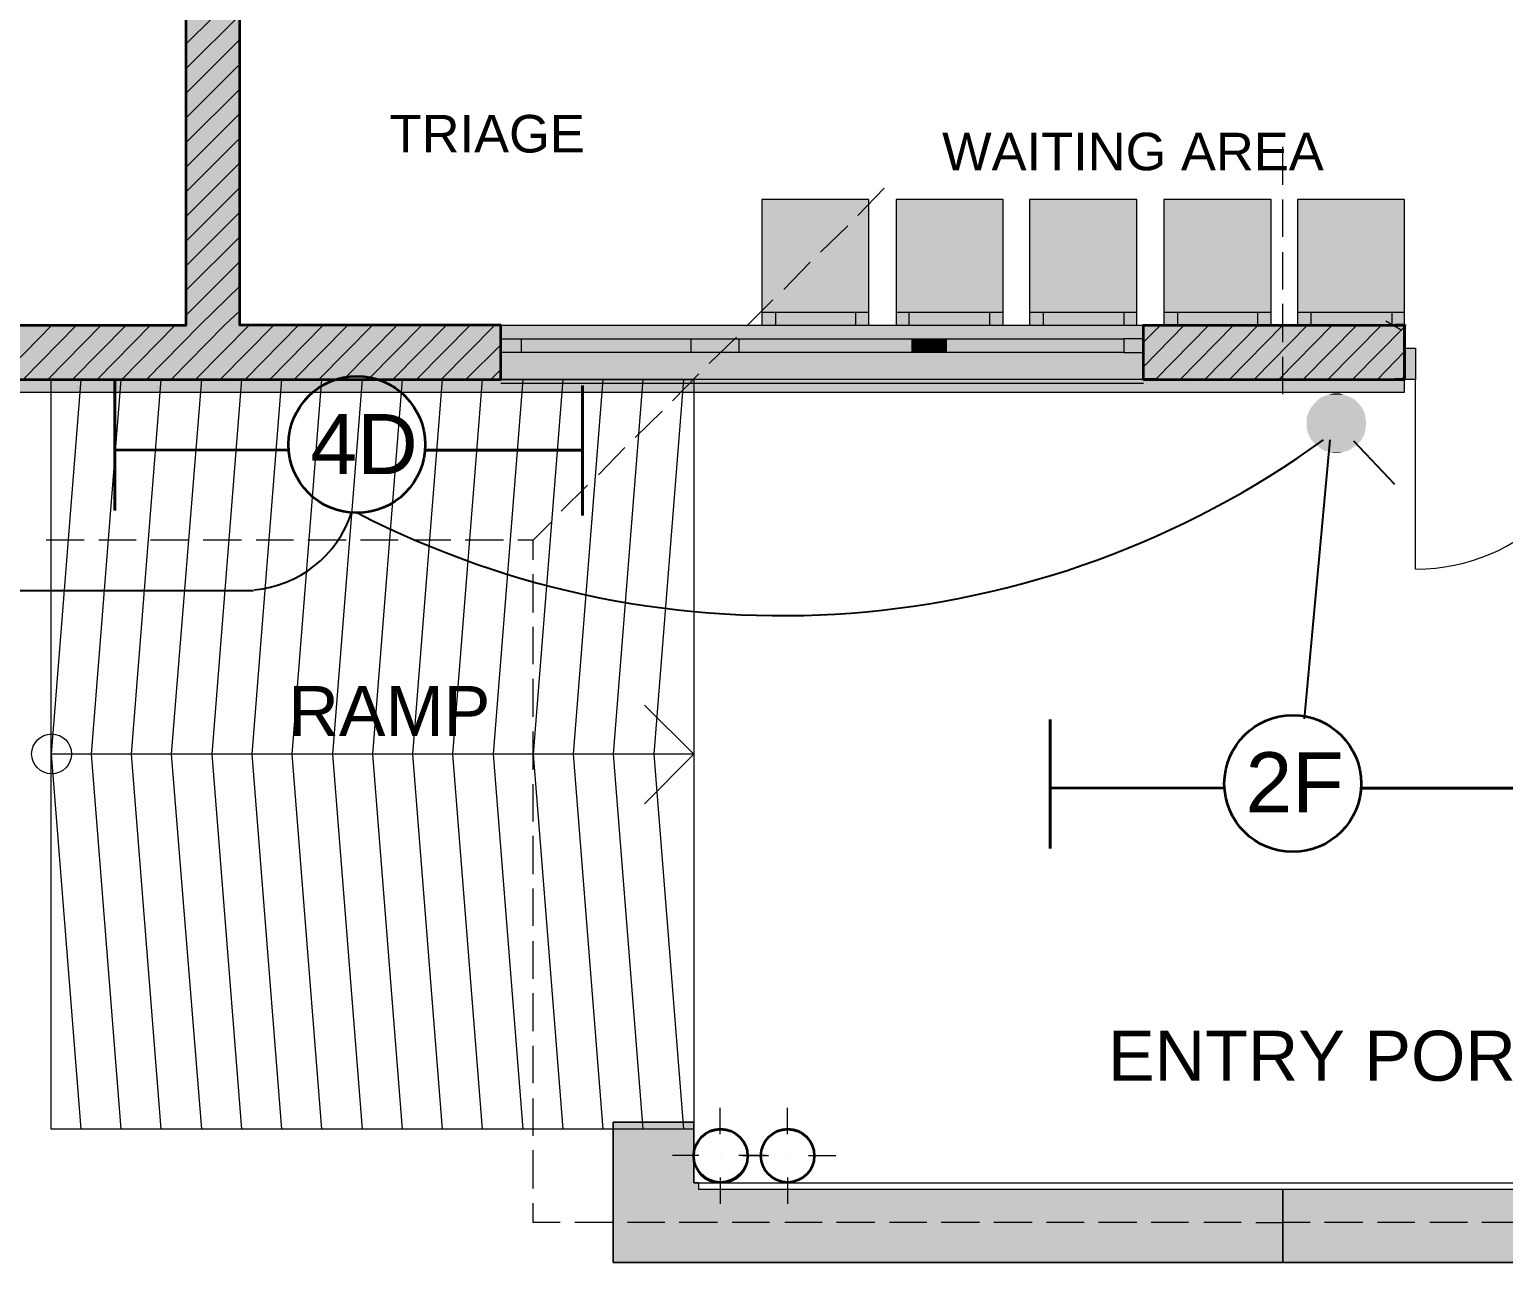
# Model space of a CAD drawing. Header units: millimetres. Extents: x 0 to 72213, y -495 to 58962.
# Drawn here: x 14028 to 25038, y 22495 to 31709 of the extents above; entities that cross this region are included whole.
import ezdxf

# ---------------------------------------------------------------- set-up
doc = ezdxf.new("R2010")
doc.units = ezdxf.units.MM
doc.header["$MEASUREMENT"] = 0
doc.layers.add('PDF_Geometry', color=7, linetype='Continuous', true_color=0xfd8379)
doc.layers.add('PDF_Solid Fills', color=7, linetype='Continuous', true_color=0xffffff)
doc.layers.add('PDF_Text', color=7, linetype='Continuous')
doc.styles.add('PDF Arial-BoldMT', font='arial.ttf')
doc.styles.add('PDF TimesNewRomanPSMT', font='arial.ttf')

msp = doc.modelspace()

# ---------------------------------------------------------------- linework, layer by layer
at = {"layer": 'PDF_Geometry', "color": 123, "lineweight": 18, "true_color": 0x70cdbd}
for points in [[(7192, 56810), (7192, 29093), (18990, 29093), (18990, 23092), (27791, 23092), (27791, 29093), (57718, 29093), (57718, 56810)], [(23391, 23041), (19028, 23041), (19028, 23092), (18990, 23092), (18990, 23543), (18387, 23543), (18387, 22495), (23391, 22495), (23391, 23041), (23391, 22495), (28394, 22495), (28394, 23543), (27791, 23543), (27791, 23092), (27753, 23092), (27753, 23041)]]:
    msp.add_lwpolyline(points, close=True, dxfattribs=at)
at = {"layer": 'PDF_Geometry', "color": 251, "lineweight": 18, "true_color": 0x696969}
msp.add_lwpolyline([(24299, 28998), (24299, 29093), (7192, 29093), (7192, 41202), (7091, 41202), (7091, 28998), (7192, 28998)], close=True, dxfattribs=at)
at = {"layer": 'PDF_Geometry', "color": 7, "lineweight": 35}
for points in [[(13898, 29093), (13796, 29093), (13796, 29296), (13796, 29398), (13796, 29499), (15199, 29499), (15199, 40700)], [(17447, 29093), (17549, 29093), (17549, 29296), (17549, 29398), (17549, 29499), (15599, 29499), (15599, 35500), (21302, 35500), (21302, 35671), (21302, 35500), (21225, 35500), (21302, 35500)], [(22451, 29093), (22349, 29093), (22349, 29296), (22349, 29398), (22349, 29499), (24299, 29499), (24299, 29328), (24299, 29499), (24229, 29499), (24299, 29499)], [(24299, 29093), (24229, 29093), (24299, 29093), (24299, 29328), (24299, 29499), (24229, 29499)], [(22349, 29093), (24299, 29093), (24299, 29328), (24299, 29093), (24229, 29093)], [(13796, 29093), (17549, 29093)]]:
    msp.add_lwpolyline(points, dxfattribs=at)
at = {"layer": 'PDF_Geometry', "lineweight": 9}
for points in [[(15199, 31601), (15599, 32001)], [(15199, 31417), (15599, 31817)], [(15199, 31233), (15599, 31633)], [(15199, 31049), (15599, 31449)], [(15199, 30864), (15599, 31264)], [(15199, 30680), (15599, 31080)], [(15199, 30496), (15599, 30896)], [(15199, 30312), (15599, 30712)], [(15199, 30128), (15599, 30528)], [(15199, 29944), (15599, 30344)], [(15199, 29760), (15599, 30160)], [(15199, 29575), (15599, 29975)], [(14901, 29093), (15301, 29499), (15599, 29791)], [(15085, 29093), (15485, 29499), (15599, 29607)], [(13796, 29093), (14196, 29499)], [(13980, 29093), (14380, 29499)], [(14164, 29093), (14564, 29499)], [(14349, 29093), (14749, 29499)], [(14533, 29093), (14933, 29499)], [(14717, 29093), (15117, 29499)], [(15269, 29093), (15669, 29499)], [(15453, 29093), (15853, 29499)], [(15638, 29093), (16038, 29499)], [(15822, 29093), (16222, 29499)], [(16006, 29093), (16406, 29499)], [(16190, 29093), (16590, 29499)], [(16374, 29093), (16774, 29499)], [(16558, 29093), (16958, 29499)], [(16742, 29093), (17142, 29499)], [(16920, 29093), (17320, 29499)], [(17104, 29093), (17504, 29499)], [(22349, 29188), (22654, 29499)], [(22349, 29372), (22476, 29499)], [(22438, 29093), (22838, 29499)], [(22622, 29093), (23022, 29499)], [(22807, 29093), (23207, 29499)], [(22991, 29093), (23391, 29499)], [(23175, 29093), (23575, 29499)], [(23359, 29093), (23759, 29499)], [(23543, 29093), (23943, 29499)], [(23727, 29093), (24127, 29499)], [(23911, 29093), (24299, 29487)], [(17288, 29093), (17549, 29353)], [(24096, 29093), (24299, 29302)], [(17473, 29093), (17549, 29169)], [(24280, 29093), (24299, 29118)]]:
    msp.add_lwpolyline(points, dxfattribs=at)
at = {"layer": 'PDF_Geometry', "color": 23, "lineweight": 13, "true_color": 0xbf8080}
for points in [[(23391, 30547), (23391, 30833)], [(20413, 30522), (20216, 30318)], [(23391, 30160), (23391, 30439)], [(20140, 30242), (19936, 30045)], [(19860, 29969), (19663, 29766)], [(23391, 29766), (23391, 30045)], [(19581, 29690), (19384, 29493)], [(23391, 29372), (23391, 29658)], [(19308, 29410), (19105, 29213)], [(23391, 28985), (23391, 29264)], [(19028, 29137), (18832, 28934)], [(18755, 28858), (18552, 28661)], [(18476, 28585), (18279, 28382)], [(18197, 28305), (18000, 28109)], [(17923, 28026), (17790, 27893), (17676, 27893)], [(14437, 27893), (14152, 27893)], [(14825, 27893), (14545, 27893)], [(15218, 27893), (14933, 27893)], [(15612, 27893), (15326, 27893)], [(15999, 27893), (15720, 27893)], [(16393, 27893), (16107, 27893)], [(16781, 27893), (16501, 27893)], [(17174, 27893), (16895, 27893)], [(17568, 27893), (17282, 27893)], [(17790, 27747), (17790, 27893)], [(17790, 27353), (17790, 27639)], [(17790, 26966), (17790, 27245)], [(17790, 26572), (17790, 26858)], [(17790, 26178), (17790, 26464)], [(17790, 25791), (17790, 26070)], [(17790, 25397), (17790, 25683)], [(17790, 25010), (17790, 25289)], [(17790, 24616), (17790, 24896)], [(17790, 24223), (17790, 24508)], [(17790, 23835), (17790, 24115)], [(17790, 23441), (17790, 23721)], [(17790, 23048), (17790, 23334)], [(17993, 22794), (17790, 22794), (17790, 22940)], [(23188, 22794), (23391, 22794), (23391, 23003)], [(18381, 22794), (18101, 22794)], [(18774, 22794), (18495, 22794)], [(19168, 22794), (18882, 22794)], [(19555, 22794), (19276, 22794)], [(19949, 22794), (19670, 22794)], [(20343, 22794), (20057, 22794)], [(20730, 22794), (20451, 22794)], [(21124, 22794), (20838, 22794)], [(21517, 22794), (21232, 22794)], [(21905, 22794), (21625, 22794)], [(22299, 22794), (22013, 22794)], [(22686, 22794), (22406, 22794)], [(23080, 22794), (22800, 22794)], [(23594, 22794), (23391, 22794)], [(23988, 22794), (23702, 22794)], [(24375, 22794), (24096, 22794)], [(24769, 22794), (24489, 22794)], [(25162, 22794), (24877, 22794)]]:
    msp.add_lwpolyline(points, dxfattribs=at)
at = {"layer": 'PDF_Geometry', "color": 39, "lineweight": 13, "true_color": 0x563838}
for points in [[(19498, 30439), (19498, 29499), (20298, 29499), (20298, 30439)], [(20502, 30439), (20502, 29499), (21302, 29499), (21302, 30439)], [(21498, 30439), (21498, 29499), (22299, 29499), (22299, 30439)], [(22502, 30439), (22502, 29499), (23302, 29499), (23302, 30439)], [(23499, 30439), (23499, 29499), (24299, 29499), (24299, 30439)]]:
    msp.add_lwpolyline(points, close=True, dxfattribs=at)
for points in [[(20298, 29594), (19498, 29594)], [(19600, 29594), (19600, 29499)], [(20197, 29594), (20197, 29499)], [(21302, 29594), (20502, 29594)], [(20597, 29594), (20597, 29499)], [(21200, 29594), (21200, 29499)], [(22299, 29594), (21498, 29594)], [(21600, 29594), (21600, 29499)], [(22203, 29594), (22203, 29499)], [(23302, 29594), (22502, 29594)], [(22603, 29594), (22603, 29499)], [(23200, 29594), (23200, 29499)], [(24299, 29594), (23499, 29594)], [(23600, 29594), (23600, 29499)], [(24203, 29594), (24203, 29499)]]:
    msp.add_lwpolyline(points, dxfattribs=at)
at = {"layer": 'PDF_Geometry', "color": 7, "lineweight": 13}
for points in [[(24159, 29531), (24280, 29461)], [(24311, 29499), (24127, 29499)], [(17701, 29398), (18971, 29398)], [(18971, 29296), (17701, 29296)], [(19327, 29398), (20622, 29398)], [(20622, 29296), (19327, 29296)], [(20876, 29398), (22203, 29398)], [(22203, 29296), (20876, 29296)], [(17549, 29093), (17447, 29093)], [(24299, 29093), (18990, 29093), (18990, 23092), (27791, 23092), (27791, 29093), (27302, 29093)], [(22349, 29093), (22451, 29093)], [(18622, 26661), (18990, 26293), (14190, 26293)], [(18990, 26293), (18622, 25924)]]:
    msp.add_lwpolyline(points, dxfattribs=at)
for points in [[(17549, 29499), (22349, 29499), (22349, 29398), (22349, 29296), (22349, 29398), (22203, 29398), (22203, 29296), (22349, 29296), (22349, 29093), (17549, 29093), (17549, 29296), (17549, 29398)], [(17549, 29398), (17701, 29398), (17701, 29296), (17549, 29296)], [(19149, 29398), (19327, 29398), (19327, 29296), (19149, 29296), (18971, 29296), (18971, 29398)], [(20749, 29398), (20876, 29398), (20876, 29296), (20749, 29296), (20622, 29296), (20622, 29398)], [(18990, 29093), (18990, 23492), (14190, 23492), (14190, 29093)], [(18387, 22495), (18387, 23543), (18990, 23543), (18990, 23092), (27791, 23092), (27791, 23543), (28394, 23543), (28394, 22495), (27791, 22495), (18990, 22495)]]:
    msp.add_lwpolyline(points, close=True, dxfattribs=at)
at = {"layer": 'PDF_Geometry', "color": 30, "lineweight": 20, "true_color": 0xff6600}
msp.add_lwpolyline([(24299, 29328), (24381, 29328), (24381, 29093), (24299, 29093)], close=True, dxfattribs=at)
at = {"layer": 'PDF_Geometry', "color": 253, "lineweight": 18, "true_color": 0xaaaaaa}
for points in [[(14412, 29093), (14190, 26293), (14412, 23492)], [(14710, 29093), (14488, 26293), (14710, 23492)], [(15009, 29093), (14787, 26293), (15009, 23492)], [(15314, 29093), (15085, 26293), (15314, 23492)], [(15612, 29093), (15390, 26293), (15612, 23492)], [(15911, 29093), (15688, 26293), (15911, 23492)], [(16209, 29093), (15987, 26293), (16209, 23492)], [(16514, 29093), (16292, 26293), (16514, 23492)], [(16812, 29093), (16590, 26293), (16812, 23492)], [(17111, 29093), (16888, 26293), (17111, 23492)], [(17409, 29093), (17187, 26293), (17409, 23492)], [(17714, 29093), (17492, 26293), (17714, 23492)], [(18012, 29093), (17790, 26293), (18012, 23492)], [(18311, 29093), (18089, 26293), (18311, 23492)], [(18609, 29093), (18387, 26293), (18609, 23492)], [(18914, 29093), (18692, 26293), (18914, 23492)]]:
    msp.add_lwpolyline(points, dxfattribs=at)
at = {"layer": 'PDF_Geometry', "color": 1, "lineweight": 40}
for points in [[(14666, 28115), (14666, 29087)], [(18158, 28077), (18158, 29048)], [(16984, 28566), (18158, 28566)], [(21651, 25588), (21651, 26553)], [(23969, 26039), (25143, 26039)]]:
    msp.add_lwpolyline(points, dxfattribs=at)
at = {"layer": 'PDF_Geometry', "color": 251, "lineweight": 18, "true_color": 0x696969}
for points in [[(22349, 29093), (17549, 29093)], [(17549, 29067), (22349, 29067)]]:
    msp.add_lwpolyline(points, dxfattribs=at)
at = {"layer": 'PDF_Geometry', "color": 30, "lineweight": 18, "true_color": 0xff6600}
msp.add_lwpolyline([(24381, 27677), (24381, 29093)], dxfattribs=at)
msp.add_lwpolyline([(24384, 27677, 0.414213), (25805, 29097, 0.414214), (27224, 27678)], format="xyb", dxfattribs=at)
at = {"layer": 'PDF_Geometry', "color": 1, "lineweight": 25}
for points in [[(23740, 28642), (23549, 26559)], [(23918, 28636), (24223, 28312)], [(7192, 27518), (15701, 27518)]]:
    msp.add_lwpolyline(points, dxfattribs=at)
at = {"layer": 'PDF_Geometry', "color": 1, "lineweight": 35}
for points in [[(15961, 28566), (14666, 28566)], [(22953, 26039), (21657, 26039)]]:
    msp.add_lwpolyline(points, dxfattribs=at)
at = {"layer": 'PDF_Geometry', "color": 1, "lineweight": 0}
for points in [[(19187, 23454), (19187, 23651)], [(19689, 23454), (19689, 23651)], [(19028, 23295), (18832, 23295)], [(19187, 23295), (19187, 23295)], [(19530, 23295), (19327, 23295)], [(19352, 23295), (19549, 23295)], [(19689, 23295), (19689, 23295)], [(19847, 23295), (20051, 23295)], [(19187, 23130), (19187, 22934)], [(19689, 23130), (19689, 22934)]]:
    msp.add_lwpolyline(points, dxfattribs=at)
at = {"layer": 'PDF_Geometry', "color": 1, "lineweight": 35}
for centre in [(16473, 28607), (23464, 26074)]:
    msp.add_circle(centre, 511, dxfattribs=at)
at = {"layer": 'PDF_Geometry', "color": 7, "lineweight": 13}
msp.add_circle((14193, 26296), 149, dxfattribs=at)
at = {"layer": 'PDF_Geometry', "color": 7, "lineweight": 0}
for centre in [(19190, 23299), (19692, 23299)]:
    msp.add_circle(centre, 200, dxfattribs=at)
at = {"layer": 'PDF_Geometry', "color": 14, "lineweight": 35, "true_color": 0xa80e02}
for centre, radius in [((19191, 23291), 201), ((19691, 23293), 199)]:
    msp.add_circle(centre, radius, dxfattribs=at)
at = {"layer": 'PDF_Geometry', "color": 1, "lineweight": 25}
for centre, radius, start, end in [((19642, 34234), 6905, 242.7374, 305.9253), ((15635, 28361), 841, 274.8065, 341.6858)]:
    msp.add_arc(centre, radius, start, end, dxfattribs=at)
at = {"layer": 'PDF_Solid Fills', "transparency": 33554559}
for points in [[(15199, 40700), (15199, 29499), (15599, 40700)], [(15199, 29499), (15599, 40700), (15599, 29499)], [(20298, 30439), (20298, 29499), (19498, 30439)], [(20298, 29499), (19498, 30439), (19498, 29499)], [(21302, 30439), (21302, 29499), (20502, 30439)], [(21302, 29499), (20502, 30439), (20502, 29499)], [(22299, 30439), (22299, 29499), (21498, 30439)], [(22299, 29499), (21498, 30439), (21498, 29499)], [(23302, 30439), (23302, 29499), (22502, 30439)], [(23302, 29499), (22502, 30439), (22502, 29499)], [(24299, 30439), (24299, 29499), (23499, 30439)], [(24299, 29499), (23499, 30439), (23499, 29499)], [(13796, 29093), (17549, 29093), (13796, 29499)], [(17549, 29093), (13796, 29499), (17549, 29499)], [(17549, 29093), (22349, 29093), (17549, 29499)], [(22349, 29093), (17549, 29499), (22349, 29499)], [(22349, 29093), (24299, 29093), (22349, 29499)], [(24299, 29093), (22349, 29499), (24299, 29499)], [(17549, 29398), (17701, 29398), (17549, 29296)], [(17701, 29398), (17549, 29296), (17701, 29296)], [(18971, 29296), (17701, 29296), (18971, 29398)], [(17701, 29296), (18971, 29398), (17701, 29398)], [(19149, 29296), (18971, 29296), (19149, 29398)], [(18971, 29296), (19149, 29398), (18971, 29398)], [(19149, 29398), (19327, 29398), (19149, 29296)], [(19327, 29398), (19149, 29296), (19327, 29296)], [(20622, 29296), (19327, 29296), (20622, 29398)], [(19327, 29296), (20622, 29398), (19327, 29398)], [(20749, 29296), (20622, 29296), (20749, 29398)], [(20622, 29296), (20749, 29398), (20622, 29398)], [(20749, 29398), (20876, 29398), (20749, 29296)], [(20876, 29398), (20749, 29296), (20876, 29296)], [(22203, 29296), (20876, 29296), (22203, 29398)], [(20876, 29296), (22203, 29398), (20876, 29398)], [(22349, 29296), (22203, 29296), (22349, 29398)], [(22203, 29296), (22349, 29398), (22203, 29398)], [(24299, 29328), (24381, 29328), (24299, 29093)], [(24381, 29328), (24299, 29093), (24381, 29093)], [(7192, 28998), (24299, 28998), (7192, 29093)], [(24299, 28998), (7192, 29093), (24299, 29093)], [(22349, 29093), (17549, 29093), (22349, 29067)], [(17549, 29093), (22349, 29067), (17549, 29067)], [(18990, 23543), (18387, 23543), (18990, 23092)], [(18387, 23543), (18990, 23092), (18387, 23092)], [(19028, 23092), (18387, 23092), (19028, 23041)], [(18387, 23092), (19028, 23041), (18387, 23041)], [(23391, 23041), (18387, 23041), (23391, 22495)], [(18387, 23041), (23391, 22495), (18387, 22495)], [(28394, 23041), (23391, 23041), (28394, 22495)], [(23391, 23041), (28394, 22495), (23391, 22495)]]:
    msp.add_solid(points, dxfattribs=at)
at = {"layer": 'PDF_Solid Fills', "color": 1, "transparency": 33554559}
for points in [[(23689, 28966), (23924, 28947), (23657, 28947)], [(23727, 28979), (23886, 28966), (23689, 28966)], [(23886, 28966), (23689, 28966), (23924, 28947)], [(23772, 28991), (23848, 28979), (23727, 28979)], [(23848, 28979), (23727, 28979), (23886, 28966)], [(23810, 28991), (23772, 28991), (23848, 28979)], [(23600, 28883), (24000, 28845), (23581, 28845)], [(23626, 28915), (23981, 28883), (23600, 28883)], [(23981, 28883), (23600, 28883), (24000, 28845)], [(23657, 28947), (23956, 28915), (23626, 28915)], [(23956, 28915), (23626, 28915), (23981, 28883)], [(23924, 28947), (23657, 28947), (23956, 28915)], [(23581, 28845), (24007, 28807), (23568, 28807)], [(24007, 28807), (23568, 28807), (24013, 28769)], [(23568, 28807), (24013, 28769), (23568, 28769)], [(24013, 28769), (23568, 28769), (24007, 28725)], [(23568, 28769), (24007, 28725), (23568, 28725)], [(24000, 28845), (23581, 28845), (24007, 28807)], [(24007, 28725), (23568, 28725), (24000, 28686)], [(23568, 28725), (24000, 28686), (23581, 28686)], [(24000, 28686), (23581, 28686), (23981, 28648)], [(23581, 28686), (23981, 28648), (23600, 28648)], [(23981, 28648), (23600, 28648), (23956, 28617)], [(23600, 28648), (23956, 28617), (23626, 28617)], [(23956, 28617), (23626, 28617), (23924, 28591)], [(23626, 28617), (23924, 28591), (23657, 28591)], [(23924, 28591), (23657, 28591), (23886, 28566)], [(23657, 28591), (23886, 28566), (23689, 28566)], [(23886, 28566), (23689, 28566), (23848, 28553)], [(23689, 28566), (23848, 28553), (23727, 28553)], [(23848, 28553), (23727, 28553), (23810, 28547)], [(23727, 28553), (23810, 28547), (23772, 28547)]]:
    msp.add_solid(points, dxfattribs=at)

# ---------------------------------------------------------------- texts
at = {"layer": 'PDF_Text', "attachment_point": 4, "style": 'PDF Arial-BoldMT'}
for s, insert, char_height in [('TRIAGE', (16718, 30928), 280.4), ('WAITING AREA', (20845, 30795), 280.39), ('RAMP', (15962, 26616), 373.8), ('ENTRY PORCH', (22084, 24038), 373.85)]:
    msp.add_mtext(s, dxfattribs=dict(at, insert=insert, char_height=char_height))
at = {"layer": 'PDF_Text', "color": 1, "char_height": 448.7, "attachment_point": 4, "style": 'PDF TimesNewRomanPSMT'}
for s, insert in [('4D', (16127, 28611)), ('2F', (23112, 26084))]:
    msp.add_mtext(s, dxfattribs=dict(at, insert=insert))

doc.saveas('drawing.dxf')
